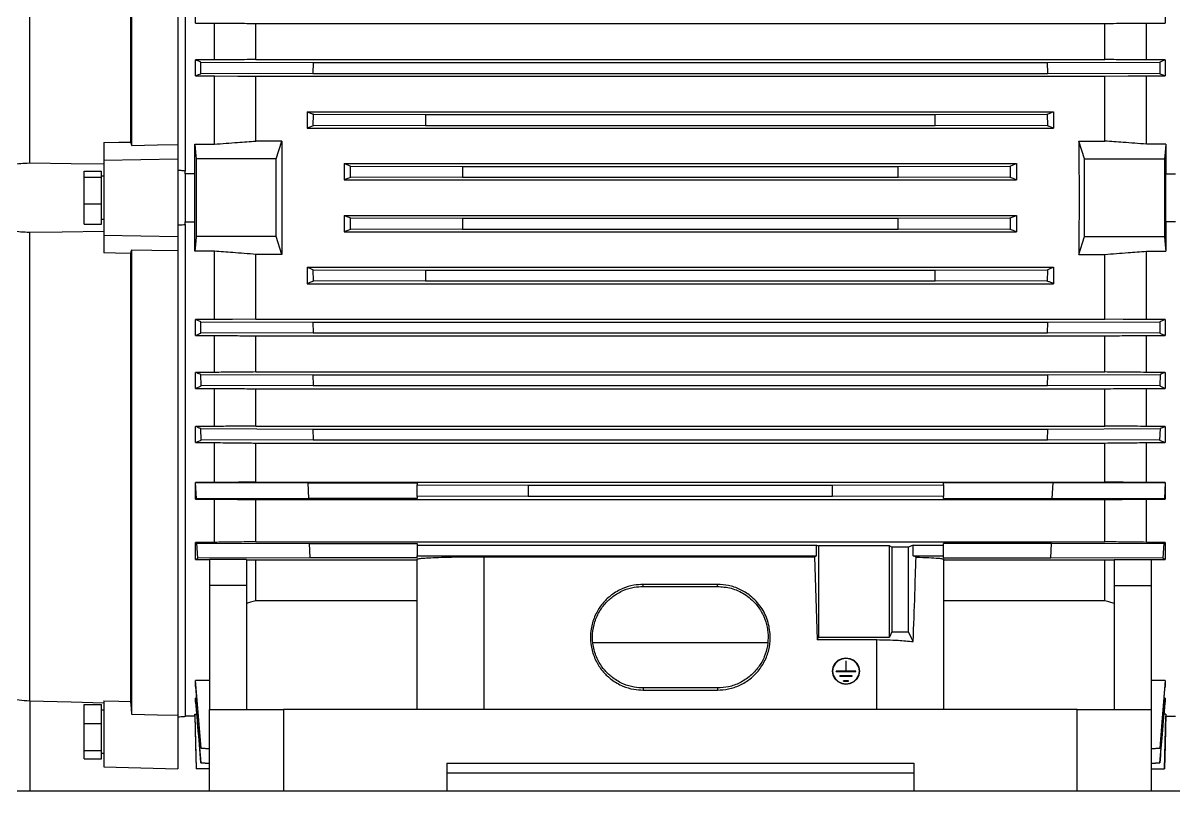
# Model space of a CAD drawing. Header units: millimetres. Extents: x 2 to 418, y 2 to 295.
# Drawn here: x 68.81 to 99.84, y 91.45 to 112.16 of the extents above; entities that cross this region are included whole.
import ezdxf

# ---------------------------------------------------------------- set-up
doc = ezdxf.new("R2010")
doc.units = ezdxf.units.MM

msp = doc.modelspace()

# ---------------------------------------------------------------- linework, layer by layer
at = {"color": 7, "linetype": 'Continuous', "lineweight": 25}
for p, q in [((71.733, 121.372), (71.733, 108.856)), ((68.98, 121.012), (68.98, 108.381)), ((71.705, 121.033), (71.705, 108.946)), ((72.983, 118.145), (72.983, 108.882)), ((73.183, 117.952), (73.183, 108.164)), ((73.459, 112.156), (73.459, 112.586)), ((99.607, 112.586), (99.607, 112.156)), ((73.459, 112.156), (73.968, 112.156)), ((73.968, 111.159), (73.968, 112.156)), ((75.087, 112.145), (97.979, 112.145)), ((75.087, 111.17), (75.087, 112.145)), ((97.979, 111.17), (97.979, 112.145)), ((99.099, 112.156), (99.607, 112.156)), ((99.099, 111.159), (99.099, 112.156)), ((73.968, 111.159), (73.459, 111.159)), ((73.459, 110.733), (73.459, 111.159)), ((75.087, 111.17), (97.979, 111.17)), ((99.607, 111.159), (99.099, 111.159)), ((99.607, 111.159), (99.607, 110.733)), ((73.6, 110.79), (73.606, 111.098)), ((73.606, 111.098), (76.629, 111.089)), ((76.629, 111.089), (76.624, 110.799)), ((76.629, 111.089), (96.437, 111.089)), ((96.437, 111.089), (99.461, 111.098)), ((96.443, 110.799), (96.437, 111.089)), ((99.461, 111.098), (99.467, 110.79)), ((73.459, 110.733), (73.968, 110.733)), ((76.624, 110.799), (73.6, 110.79)), ((73.968, 108.89), (73.968, 110.733)), ((75.087, 110.722), (97.979, 110.722)), ((75.087, 108.973), (75.087, 110.722)), ((76.624, 110.799), (96.443, 110.799)), ((99.467, 110.79), (96.443, 110.799)), ((97.979, 108.973), (97.979, 110.722)), ((99.099, 110.733), (99.607, 110.733)), ((99.099, 108.89), (99.099, 110.733)), ((76.468, 109.764), (96.599, 109.764)), ((76.468, 109.764), (76.468, 109.319)), ((76.635, 109.386), (76.639, 109.695)), ((76.639, 109.695), (79.662, 109.685)), ((79.662, 109.685), (79.658, 109.396)), ((79.662, 109.685), (93.405, 109.685)), ((93.405, 109.685), (96.428, 109.695)), ((93.408, 109.396), (93.405, 109.685)), ((96.428, 109.695), (96.431, 109.386)), ((96.599, 109.764), (96.599, 109.319)), ((76.468, 109.319), (96.599, 109.319)), ((79.658, 109.396), (76.635, 109.386)), ((79.658, 109.396), (93.408, 109.396)), ((96.431, 109.386), (93.408, 109.396)), ((75.789, 108.973), (75.087, 108.973)), ((75.633, 108.495), (75.789, 108.973)), ((97.433, 108.495), (97.277, 108.973)), ((97.277, 108.973), (97.979, 108.973)), ((70.983, 108.931), (70.983, 108.455)), ((72.983, 108.882), (72.983, 108.495)), ((73.441, 108.89), (73.968, 108.89)), ((73.441, 108.092), (73.441, 108.89)), ((99.625, 108.89), (99.099, 108.89)), ((99.625, 108.89), (99.625, 108.092)), ((70.983, 108.455), (72.983, 108.495)), ((70.983, 108.455), (70.983, 106.435)), ((72.983, 108.495), (72.983, 106.395)), ((75.633, 108.495), (73.479, 108.495)), ((73.479, 108.495), (73.479, 106.395)), ((75.633, 106.395), (75.633, 108.495)), ((77.468, 108.368), (95.599, 108.368)), ((77.468, 108.368), (77.468, 107.924)), ((95.599, 108.368), (95.599, 107.924)), ((97.433, 106.395), (97.433, 108.495)), ((97.433, 108.495), (99.588, 108.495)), ((70.453, 108.162), (70.923, 108.162)), ((70.453, 107.996), (70.453, 108.162)), ((70.923, 107.996), (70.923, 108.162)), ((70.983, 108.025), (70.923, 108.025)), ((73.183, 108.125), (73.183, 108.164)), ((73.183, 108.092), (73.183, 108.125)), ((73.183, 108.092), (73.183, 106.798)), ((73.441, 108.092), (73.183, 108.092)), ((77.636, 107.991), (77.638, 108.299)), ((77.638, 108.299), (80.661, 108.29)), ((80.661, 108.29), (80.659, 108)), ((80.661, 108.29), (92.406, 108.29)), ((92.406, 108.29), (95.429, 108.299)), ((92.407, 108), (92.406, 108.29)), ((95.429, 108.299), (95.43, 107.991)), ((99.625, 108.092), (99.883, 108.092)), ((70.453, 107.996), (70.923, 107.996)), ((70.453, 107.279), (70.453, 107.996)), ((70.923, 107.279), (70.923, 107.996)), ((77.468, 107.924), (95.599, 107.924)), ((80.659, 108), (77.636, 107.991)), ((80.659, 108), (92.407, 108)), ((95.43, 107.991), (92.407, 108)), ((70.453, 107.279), (70.923, 107.279)), ((70.453, 106.728), (70.453, 107.279)), ((70.923, 106.728), (70.923, 107.279)), ((70.923, 106.865), (70.983, 106.865)), ((73.183, 106.798), (73.441, 106.798)), ((73.183, 106.765), (73.183, 106.798)), ((73.441, 106), (73.441, 106.798)), ((77.468, 106.966), (95.599, 106.966)), ((77.468, 106.966), (77.468, 106.523)), ((77.636, 106.899), (80.659, 106.89)), ((77.638, 106.591), (77.636, 106.899)), ((80.659, 106.89), (80.66, 106.6)), ((80.659, 106.89), (92.407, 106.89)), ((92.406, 106.6), (92.407, 106.89)), ((92.407, 106.89), (95.43, 106.899)), ((95.43, 106.899), (95.429, 106.591)), ((95.599, 106.966), (95.599, 106.523)), ((99.625, 106.798), (99.625, 106)), ((99.883, 106.798), (99.625, 106.798)), ((68.98, 106.509), (68.98, 93.878)), ((70.453, 106.728), (70.923, 106.728)), ((73.183, 106.726), (73.183, 106.765)), ((73.183, 106.726), (73.183, 93.45)), ((77.468, 106.523), (95.599, 106.523)), ((80.66, 106.6), (77.638, 106.591)), ((80.66, 106.6), (92.406, 106.6)), ((95.429, 106.591), (92.406, 106.6)), ((70.983, 106.435), (70.983, 105.959)), ((70.983, 106.435), (72.983, 106.395)), ((72.983, 106.395), (72.983, 106.008)), ((75.633, 106.395), (73.479, 106.395)), ((75.789, 105.917), (75.633, 106.395)), ((97.277, 105.917), (97.433, 106.395)), ((97.433, 106.395), (99.588, 106.395)), ((71.705, 105.944), (71.705, 93.857)), ((71.733, 106.034), (71.733, 93.518)), ((72.983, 106.008), (72.983, 93.488)), ((73.968, 106), (73.441, 106)), ((73.968, 104.157), (73.968, 106)), ((75.789, 105.917), (75.087, 105.917)), ((75.087, 104.168), (75.087, 105.917)), ((97.277, 105.917), (97.979, 105.917)), ((97.979, 104.168), (97.979, 105.917)), ((99.099, 106), (99.625, 106)), ((99.099, 104.157), (99.099, 106)), ((76.468, 105.571), (96.599, 105.571)), ((76.468, 105.571), (76.468, 105.126)), ((96.599, 105.571), (96.599, 105.126)), ((76.635, 105.504), (79.658, 105.495)), ((76.639, 105.196), (76.635, 105.504)), ((79.658, 105.495), (93.408, 105.495)), ((79.658, 105.495), (79.662, 105.205)), ((93.405, 105.205), (93.408, 105.495)), ((93.408, 105.495), (96.431, 105.504)), ((96.431, 105.504), (96.428, 105.196)), ((76.468, 105.126), (96.599, 105.126)), ((79.662, 105.205), (76.639, 105.196)), ((79.662, 105.205), (93.405, 105.205)), ((96.428, 105.196), (93.405, 105.205)), ((73.968, 104.157), (73.459, 104.157)), ((73.459, 103.731), (73.459, 104.157)), ((73.6, 104.1), (76.623, 104.091)), ((73.606, 103.792), (73.6, 104.1)), ((75.087, 104.168), (97.979, 104.168)), ((76.623, 104.091), (96.443, 104.091)), ((76.623, 104.091), (76.629, 103.801)), ((96.438, 103.801), (96.443, 104.091)), ((96.443, 104.091), (99.467, 104.1)), ((99.607, 104.157), (99.099, 104.157)), ((99.467, 104.1), (99.461, 103.792)), ((99.607, 104.157), (99.607, 103.731)), ((73.459, 103.731), (73.968, 103.731)), ((76.629, 103.801), (73.606, 103.792)), ((73.968, 102.734), (73.968, 103.731)), ((75.087, 103.72), (97.979, 103.72)), ((75.087, 102.745), (75.087, 103.72)), ((76.629, 103.801), (96.438, 103.801)), ((99.461, 103.792), (96.438, 103.801)), ((97.979, 102.745), (97.979, 103.72)), ((99.099, 103.731), (99.607, 103.731)), ((99.099, 102.734), (99.099, 103.731)), ((75.087, 102.745), (97.979, 102.745)), ((73.968, 102.734), (73.459, 102.734)), ((73.459, 102.304), (73.459, 102.734)), ((73.599, 102.676), (76.622, 102.667)), ((73.607, 102.368), (73.599, 102.676)), ((76.622, 102.667), (96.444, 102.667)), ((76.622, 102.667), (76.631, 102.377)), ((96.436, 102.377), (96.444, 102.667)), ((96.444, 102.667), (99.468, 102.676)), ((99.607, 102.734), (99.099, 102.734)), ((99.468, 102.676), (99.459, 102.368)), ((99.607, 102.734), (99.607, 102.304)), ((73.459, 102.304), (73.607, 102.368)), ((73.459, 102.304), (73.968, 102.304)), ((76.631, 102.377), (73.607, 102.368)), ((73.968, 101.277), (73.968, 102.304)), ((75.087, 102.293), (97.979, 102.293)), ((75.087, 101.288), (75.087, 102.293)), ((76.631, 102.377), (96.436, 102.377)), ((99.459, 102.368), (96.436, 102.377)), ((97.979, 101.288), (97.979, 102.293)), ((99.099, 102.304), (99.607, 102.304)), ((99.099, 101.277), (99.099, 102.304)), ((99.459, 102.368), (99.607, 102.304)), ((73.968, 101.277), (73.459, 101.277)), ((73.459, 100.841), (73.459, 101.277)), ((73.598, 101.217), (76.621, 101.207)), ((73.609, 100.908), (73.598, 101.217)), ((75.087, 101.288), (97.979, 101.288)), ((76.621, 101.207), (96.445, 101.207)), ((76.621, 101.207), (76.632, 100.918)), ((96.435, 100.918), (96.445, 101.207)), ((96.445, 101.207), (99.468, 101.217)), ((99.607, 101.277), (99.099, 101.277)), ((99.468, 101.217), (99.458, 100.908)), ((99.607, 101.277), (99.607, 100.841)), ((73.459, 100.841), (73.609, 100.908)), ((76.632, 100.918), (73.609, 100.908)), ((76.632, 100.918), (96.435, 100.918)), ((99.458, 100.908), (96.435, 100.918)), ((99.458, 100.908), (99.607, 100.841)), ((73.459, 100.841), (73.968, 100.841)), ((73.968, 99.762), (73.968, 100.841)), ((75.087, 100.829), (97.979, 100.829)), ((75.087, 99.775), (75.087, 100.829)), ((97.979, 99.775), (97.979, 100.829)), ((99.099, 100.841), (99.607, 100.841)), ((99.099, 99.762), (99.099, 100.841)), ((73.968, 99.762), (73.459, 99.762)), ((73.459, 99.317), (73.459, 99.762)), ((73.46, 99.762), (76.483, 99.753)), ((73.481, 99.328), (73.46, 99.762)), ((75.087, 99.775), (97.979, 99.775)), ((76.483, 99.753), (79.433, 99.753)), ((76.483, 99.753), (76.504, 99.337)), ((79.433, 99.753), (79.433, 99.699)), ((79.433, 99.699), (82.433, 99.69)), ((79.433, 99.391), (79.433, 99.699)), ((82.433, 99.69), (90.633, 99.69)), ((82.433, 99.69), (82.433, 99.4)), ((90.633, 99.69), (93.633, 99.699)), ((90.633, 99.4), (90.633, 99.69)), ((96.584, 99.753), (93.633, 99.753)), ((93.633, 99.699), (93.633, 99.753)), ((93.633, 99.699), (93.633, 99.391)), ((96.563, 99.337), (96.584, 99.753)), ((96.584, 99.753), (99.606, 99.762)), ((99.607, 99.762), (99.099, 99.762)), ((99.606, 99.762), (99.585, 99.328)), ((99.607, 99.762), (99.607, 99.317)), ((76.504, 99.337), (73.481, 99.328)), ((79.433, 99.337), (76.504, 99.337)), ((82.433, 99.4), (79.433, 99.391)), ((79.433, 99.391), (79.433, 99.337)), ((82.433, 99.4), (90.633, 99.4)), ((93.633, 99.391), (90.633, 99.4)), ((93.633, 99.337), (93.633, 99.391)), ((93.633, 99.337), (96.563, 99.337)), ((99.585, 99.328), (96.563, 99.337)), ((73.459, 99.317), (73.968, 99.317)), ((73.968, 98.15), (73.968, 99.317)), ((75.087, 99.304), (97.979, 99.304)), ((75.087, 98.164), (75.087, 99.304)), ((97.979, 98.164), (97.979, 99.304)), ((99.099, 98.15), (99.099, 99.317)), ((99.099, 99.317), (99.607, 99.317)), ((73.968, 98.15), (73.459, 98.15)), ((73.459, 97.69), (73.459, 98.15)), ((73.498, 98.131), (76.521, 98.121)), ((73.521, 97.725), (73.498, 98.131)), ((75.087, 98.164), (97.979, 98.164)), ((76.521, 98.121), (79.433, 98.121)), ((76.521, 98.121), (76.544, 97.734)), ((79.433, 98.121), (79.433, 98.073)), ((96.546, 98.121), (93.633, 98.121)), ((93.633, 98.073), (93.633, 98.121)), ((96.523, 97.734), (96.546, 98.121)), ((96.546, 98.121), (99.568, 98.131)), ((99.607, 98.15), (99.099, 98.15)), ((99.568, 98.131), (99.545, 97.725)), ((99.607, 98.15), (99.607, 97.69)), ((79.433, 98.073), (90.202, 98.073)), ((79.433, 98.073), (79.433, 97.783)), ((79.433, 97.783), (90.202, 97.783)), ((79.433, 97.734), (79.433, 97.783)), ((90.149, 97.762), (90.202, 97.783)), ((90.202, 98.073), (90.254, 98.052)), ((90.202, 97.783), (90.202, 98.073)), ((92.17, 98.052), (90.254, 98.052)), ((90.254, 98.052), (90.254, 95.594)), ((92.24, 98.024), (92.17, 98.052)), ((92.17, 95.594), (92.17, 98.052)), ((92.684, 98.024), (92.24, 98.024)), ((92.24, 98.024), (92.24, 95.735)), ((92.807, 98.073), (92.684, 98.024)), ((92.684, 95.735), (92.684, 98.024)), ((92.807, 98.073), (93.633, 98.073)), ((92.807, 97.783), (92.807, 98.073)), ((92.891, 97.749), (92.807, 97.783)), ((92.807, 97.783), (93.633, 97.783)), ((93.633, 97.783), (93.633, 98.073)), ((93.633, 97.734), (93.633, 97.783)), ((73.459, 97.69), (73.833, 97.69)), ((76.544, 97.734), (73.521, 97.725)), ((74.833, 97.692), (73.833, 97.692)), ((73.833, 97.692), (73.833, 96.985)), ((74.833, 97.692), (74.833, 96.985)), ((75.087, 97.675), (79.433, 97.675)), ((75.087, 96.572), (75.087, 97.675)), ((79.433, 97.734), (76.544, 97.734)), ((79.433, 93.645), (79.433, 97.696)), ((81.233, 97.762), (81.233, 93.645)), ((81.233, 97.762), (90.149, 97.762)), ((90.149, 97.762), (90.221, 95.526)), ((93.633, 97.734), (96.523, 97.734)), ((93.633, 97.696), (93.633, 93.645)), ((93.633, 97.675), (97.979, 97.675)), ((99.545, 97.725), (96.523, 97.734)), ((97.979, 96.572), (97.979, 97.675)), ((98.233, 97.692), (99.233, 97.692)), ((98.233, 97.692), (98.233, 96.985)), ((99.233, 97.692), (99.233, 96.985)), ((99.233, 97.69), (99.607, 97.69)), ((74.833, 96.985), (73.833, 96.985)), ((73.833, 96.985), (73.833, 93.645)), ((74.833, 96.985), (74.833, 93.645)), ((87.533, 97.016), (85.533, 97.016)), ((85.533, 96.962), (85.533, 97.016)), ((85.533, 96.962), (87.533, 96.962)), ((87.533, 96.962), (87.533, 97.016)), ((98.233, 96.985), (98.233, 93.645)), ((98.233, 96.985), (99.233, 96.985)), ((99.233, 96.985), (99.233, 93.645)), ((79.433, 96.572), (75.087, 96.572)), ((97.979, 96.572), (93.633, 96.572)), ((92.24, 95.735), (92.17, 95.594)), ((92.24, 95.735), (92.684, 95.735)), ((92.813, 95.475), (92.684, 95.735)), ((84.183, 95.449), (88.888, 95.449)), ((90.221, 95.526), (90.254, 95.594)), ((90.221, 95.526), (91.833, 95.526)), ((90.254, 95.594), (92.17, 95.594)), ((91.833, 93.645), (91.833, 95.526)), ((90.636, 94.677), (90.636, 94.643)), ((90.993, 94.674), (90.738, 94.674)), ((90.993, 94.939), (90.993, 94.674)), ((90.993, 94.664), (90.993, 94.674)), ((91.003, 94.674), (91.003, 94.939)), ((91.258, 94.674), (91.003, 94.674)), ((91.003, 94.664), (91.003, 94.674)), ((91.361, 94.643), (91.361, 94.677)), ((73.833, 94.423), (73.459, 94.423)), ((73.459, 94.262), (73.459, 94.423)), ((73.607, 92.6), (73.459, 94.423)), ((90.636, 94.643), (90.646, 94.565)), ((90.738, 94.664), (91.258, 94.664)), ((91.161, 94.547), (90.836, 94.547)), ((90.836, 94.538), (91.161, 94.538)), ((91.063, 94.42), (90.933, 94.42)), ((90.933, 94.411), (91.063, 94.411)), ((91.351, 94.565), (91.361, 94.643)), ((99.607, 94.423), (99.233, 94.423)), ((99.607, 94.423), (99.459, 92.6)), ((99.607, 94.423), (99.607, 94.262)), ((85.533, 94.223), (85.533, 94.165)), ((87.533, 94.223), (85.533, 94.223)), ((85.533, 94.165), (87.533, 94.165)), ((87.533, 94.223), (87.533, 94.165)), ((68.998, 91.445), (68.998, 93.877)), ((70.453, 93.777), (70.923, 93.777)), ((70.453, 93.268), (70.453, 93.777)), ((70.923, 93.268), (70.923, 93.777)), ((70.983, 93.874), (70.983, 92.097)), ((73.486, 93.947), (73.459, 93.947)), ((73.459, 93.837), (73.459, 93.947)), ((99.607, 93.947), (99.581, 93.947)), ((99.607, 93.947), (99.607, 93.837)), ((70.983, 93.625), (70.923, 93.625)), ((72.983, 93.488), (72.983, 92.045)), ((73.441, 93.46), (73.183, 93.46)), ((73.441, 93.52), (73.487, 93.52)), ((73.441, 93.46), (73.441, 93.52)), ((73.441, 93.46), (73.478, 92.045)), ((73.833, 91.445), (73.833, 93.645)), ((73.833, 93.645), (75.833, 93.645)), ((75.833, 93.645), (75.833, 91.445)), ((97.233, 93.645), (75.833, 93.645)), ((97.233, 91.445), (97.233, 93.645)), ((97.233, 93.645), (99.233, 93.645)), ((99.233, 93.645), (99.233, 91.445)), ((99.625, 93.52), (99.58, 93.52)), ((99.589, 92.045), (99.626, 93.46)), ((99.625, 93.52), (99.625, 93.46)), ((99.625, 93.46), (99.883, 93.46)), ((70.453, 93.268), (70.923, 93.268)), ((70.453, 92.536), (70.453, 93.268)), ((70.923, 92.536), (70.923, 93.268)), ((70.453, 92.536), (70.923, 92.536)), ((70.453, 92.313), (70.453, 92.536)), ((70.923, 92.313), (70.923, 92.536)), ((73.599, 92.598), (73.607, 92.6)), ((73.833, 92.578), (73.599, 92.598)), ((73.607, 92.6), (73.833, 92.58)), ((99.233, 92.58), (99.459, 92.6)), ((99.468, 92.598), (99.233, 92.578)), ((99.459, 92.6), (99.468, 92.598)), ((70.453, 92.313), (70.923, 92.313)), ((70.923, 92.465), (70.983, 92.465)), ((73.6, 92.203), (73.606, 92.204)), ((73.833, 92.182), (73.6, 92.203)), ((73.606, 92.204), (73.833, 92.184)), ((80.233, 92.195), (92.833, 92.195)), ((80.233, 92.195), (80.233, 91.445)), ((92.833, 92.195), (92.833, 91.445)), ((99.233, 92.184), (99.461, 92.204)), ((99.467, 92.203), (99.233, 92.182)), ((99.461, 92.204), (99.467, 92.203)), ((70.983, 92.097), (72.983, 92.045)), ((73.833, 92.045), (73.479, 92.045)), ((80.233, 91.939), (92.833, 91.939)), ((99.233, 92.045), (99.588, 92.045)), ((66.198, 91.445), (110.998, 91.445))]:
    msp.add_line(p, q, dxfattribs=at)
at = {"color": 8, "linetype": 'Continuous', "lineweight": 25}
for p, q in [((90.738, 94.664), (90.738, 94.674)), ((91.258, 94.664), (91.258, 94.674)), ((90.836, 94.538), (90.836, 94.547)), ((90.933, 94.411), (90.933, 94.42)), ((91.063, 94.411), (91.063, 94.42)), ((91.161, 94.538), (91.161, 94.547))]:
    msp.add_line(p, q, dxfattribs=at)
at = {"color": 7, "linetype": 'Continuous', "lineweight": 25, "flags": 128}
for points in [[(73.459, 110.733), (73.538, 110.765), (73.6, 110.79)], [(73.968, 110.733), (74.595, 110.727), (75.087, 110.722)], [(97.979, 110.722), (98.606, 110.728), (99.099, 110.733)], [(99.467, 110.79), (99.545, 110.758), (99.607, 110.733)], [(76.635, 109.386), (76.541, 109.349), (76.468, 109.319)], [(96.599, 109.319), (96.505, 109.357), (96.431, 109.386)], [(70.983, 108.931), (71.387, 108.939), (71.705, 108.946)], [(71.705, 108.946), (71.721, 108.895), (71.733, 108.856)], [(71.733, 108.856), (72.433, 108.87), (72.983, 108.882)], [(73.441, 108.89), (73.462, 108.669), (73.479, 108.495)], [(99.625, 108.89), (99.604, 108.669), (99.588, 108.495)], [(68.98, 108.381), (70.102, 108.368), (70.983, 108.358)], [(77.468, 108.368), (77.563, 108.329), (77.638, 108.299)], [(95.429, 108.299), (95.524, 108.338), (95.599, 108.368)], [(77.636, 107.991), (77.542, 107.953), (77.468, 107.924)], [(95.599, 107.924), (95.504, 107.962), (95.43, 107.991)], [(77.468, 106.966), (77.562, 106.929), (77.636, 106.899)], [(95.43, 106.899), (95.525, 106.937), (95.599, 106.966)], [(70.983, 106.532), (69.861, 106.519), (68.98, 106.509)], [(77.638, 106.591), (77.542, 106.553), (77.468, 106.523)], [(95.599, 106.523), (95.504, 106.561), (95.429, 106.591)], [(73.479, 106.395), (73.458, 106.174), (73.441, 106)], [(99.588, 106.395), (99.609, 106.174), (99.625, 106)], [(71.705, 105.944), (71.301, 105.953), (70.983, 105.959)], [(71.733, 106.034), (71.717, 105.984), (71.705, 105.944)], [(72.983, 106.008), (72.283, 106.023), (71.733, 106.034)], [(76.468, 105.571), (76.561, 105.533), (76.635, 105.504)], [(96.431, 105.504), (96.525, 105.541), (96.599, 105.571)], [(73.6, 104.1), (73.521, 104.132), (73.459, 104.157)], [(75.087, 104.168), (74.46, 104.162), (73.968, 104.157)], [(99.099, 104.157), (98.472, 104.163), (97.979, 104.168)], [(99.607, 104.157), (99.528, 104.125), (99.467, 104.1)], [(75.087, 96.572), (74.945, 96.534), (74.833, 96.505)], [(98.233, 96.505), (98.091, 96.543), (97.979, 96.572)], [(90.998, 95.027), (90.883, 95.01), (90.779, 94.961), (90.697, 94.883), (90.644, 94.786), (90.626, 94.677), (90.644, 94.569), (90.697, 94.472), (90.779, 94.394), (90.883, 94.344), (90.998, 94.327), (91.114, 94.344), (91.217, 94.394), (91.3, 94.472), (91.353, 94.569), (91.371, 94.677), (91.353, 94.786), (91.3, 94.883), (91.217, 94.961), (91.114, 95.01), (90.998, 95.027)], [(90.998, 95.018), (90.886, 95.001), (90.785, 94.953), (90.705, 94.878), (90.654, 94.783), (90.636, 94.677), (90.654, 94.572), (90.705, 94.477), (90.785, 94.402), (90.886, 94.353), (90.998, 94.337), (91.11, 94.353), (91.212, 94.402), (91.292, 94.477), (91.343, 94.572), (91.361, 94.677), (91.343, 94.783), (91.292, 94.878), (91.212, 94.953), (91.11, 95.001), (90.998, 95.018)], [(90.646, 94.755), (90.644, 94.751), (90.626, 94.66)], [(91.37, 94.66), (91.353, 94.751), (91.351, 94.755)], [(68.98, 93.878), (70.102, 93.847), (70.983, 93.824)], [(70.983, 93.874), (71.387, 93.864), (71.705, 93.857)], [(71.705, 93.857), (71.721, 93.667), (71.733, 93.518)], [(73.459, 93.837), (73.538, 92.922), (73.6, 92.203)], [(99.467, 92.203), (99.545, 93.118), (99.607, 93.837)], [(71.733, 93.518), (72.433, 93.501), (72.983, 93.488)], [(73.441, 93.52), (73.462, 92.694), (73.479, 92.045)], [(99.625, 93.52), (99.604, 92.694), (99.588, 92.045)]]:
    msp.add_lwpolyline(points, dxfattribs=at)
at = {"color": 7, "linetype": 'Continuous', "lineweight": 25}
for centre, radius, start, end in [((90.738, 94.669), 0.00471, 87.164, 272.836), ((90.998, 94.939), 0.00501, 2.8407, 177.1593), ((90.998, 94.905), 0.00501, 2.865, 177.135), ((91.259, 94.669), 0.00471, 267.1299, 92.8701), ((90.836, 94.542), 0.00471, 87.1526, 272.8474), ((90.933, 94.415), 0.0047, 87.1414, 272.8586), ((91.064, 94.415), 0.0047, 267.1073, 92.8927), ((91.161, 94.542), 0.00471, 267.1526, 92.8474)]:
    msp.add_arc(centre, radius, start, end, dxfattribs=at)
for points, knots in [([(73.968, 112.156), (74.177, 112.154), (74.55, 112.15), (74.923, 112.147), (75.087, 112.145)], [0, 0, 0, 0, 0.560002, 1, 1, 1, 1]), ([(97.979, 112.145), (98.188, 112.147), (98.562, 112.151), (98.935, 112.155), (99.099, 112.156)], [0, 0, 0, 0, 0.560002, 1, 1, 1, 1]), ([(73.606, 111.098), (73.578, 111.11), (73.529, 111.13), (73.481, 111.15), (73.459, 111.159)], [0, 0, 0, 0, 0.559999, 1, 1, 1, 1]), ([(75.087, 111.17), (74.878, 111.168), (74.505, 111.165), (74.132, 111.161), (73.968, 111.159)], [0, 0, 0, 0, 0.559998, 1, 1, 1, 1]), ([(99.099, 111.159), (98.89, 111.161), (98.517, 111.165), (98.144, 111.169), (97.979, 111.17)], [0, 0, 0, 0, 0.559999, 1, 1, 1, 1]), ([(99.607, 111.159), (99.58, 111.148), (99.531, 111.128), (99.482, 111.107), (99.461, 111.098)], [0, 0, 0, 0, 0.56, 1, 1, 1, 1]), ([(76.468, 109.764), (76.499, 109.751), (76.556, 109.728), (76.614, 109.705), (76.639, 109.695)], [0, 0, 0, 0, 0.5599991, 1, 1, 1, 1]), ([(96.428, 109.695), (96.46, 109.708), (96.517, 109.731), (96.574, 109.754), (96.599, 109.764)], [0, 0, 0, 0, 0.56, 1, 1, 1, 1]), ([(73.968, 108.89), (74.177, 108.906), (74.55, 108.933), (74.923, 108.961), (75.087, 108.973)], [0, 0, 0, 0, 0.5600003, 1, 1, 1, 1]), ([(75.789, 108.973), (75.787, 108.689), (75.782, 108.12), (75.781, 107.097), (75.786, 106.364), (75.789, 105.917)], [0, 0, 0, 0, 0.279848, 0.560122, 1, 1, 1, 1]), ([(97.277, 108.973), (97.279, 108.689), (97.284, 108.12), (97.286, 107.097), (97.28, 106.364), (97.277, 105.917)], [0, 0, 0, 0, 0.2798478, 0.5601216, 1, 1, 1, 1]), ([(99.099, 108.89), (98.89, 108.906), (98.517, 108.933), (98.144, 108.961), (97.979, 108.973)], [0, 0, 0, 0, 0.5600003, 1, 1, 1, 1]), ([(68.98, 106.509), (68.903, 106.511), (68.749, 106.513), (68.521, 106.546), (68.306, 106.605), (68.141, 106.683), (68.026, 106.762), (67.92, 106.857), (67.81, 107.001), (67.727, 107.211), (67.698, 107.443), (67.726, 107.675), (67.808, 107.886), (67.918, 108.031), (68.024, 108.127), (68.14, 108.206), (68.304, 108.284), (68.519, 108.343), (68.748, 108.377), (68.902, 108.379), (68.98, 108.381)], [0, 0, 0, 0, 0.06237, 0.124585, 0.189859, 0.24953, 0.28142, 0.312079, 0.374583, 0.436946, 0.499308, 0.561829, 0.624439, 0.687125, 0.717898, 0.749911, 0.809563, 0.874821, 0.937135, 1, 1, 1, 1]), ([(99.588, 108.495), (99.588, 108.299), (99.589, 107.949), (99.589, 107.599), (99.589, 107.445)], [0, 0, 0, 0, 0.560002, 1, 1, 1, 1]), ([(73.183, 108.164), (73.146, 108.167), (73.079, 108.174), (73.013, 108.18), (72.983, 108.182)], [0, 0, 0, 0, 0.560005, 1, 1, 1, 1]), ([(73.441, 106.798), (73.44, 106.905), (73.439, 107.118), (73.438, 107.445), (73.439, 107.773), (73.44, 107.985), (73.441, 108.092)], [0, 0, 0, 0, 0.2500024, 0.5000023, 0.7499976, 1, 1, 1, 1]), ([(99.628, 107.445), (99.628, 107.554), (99.628, 107.773), (99.626, 107.985), (99.625, 108.092)], [0, 0, 0, 0, 0.500929, 1, 1, 1, 1]), ([(99.589, 107.445), (99.589, 107.249), (99.589, 106.899), (99.588, 106.549), (99.588, 106.395)], [0, 0, 0, 0, 0.559999, 1, 1, 1, 1]), ([(99.625, 106.798), (99.626, 106.905), (99.628, 107.118), (99.628, 107.336), (99.628, 107.445)], [0, 0, 0, 0, 0.500082, 1, 1, 1, 1]), ([(72.983, 106.708), (73.021, 106.711), (73.087, 106.717), (73.154, 106.723), (73.183, 106.726)], [0, 0, 0, 0, 0.559992, 1, 1, 1, 1]), ([(75.087, 105.917), (74.878, 105.932), (74.505, 105.96), (74.132, 105.988), (73.968, 106)], [0, 0, 0, 0, 0.559998, 1, 1, 1, 1]), ([(97.979, 105.917), (98.188, 105.932), (98.561, 105.96), (98.935, 105.988), (99.099, 106)], [0, 0, 0, 0, 0.56, 1, 1, 1, 1]), ([(76.639, 105.196), (76.607, 105.183), (76.55, 105.159), (76.493, 105.136), (76.468, 105.126)], [0, 0, 0, 0, 0.56, 1, 1, 1, 1]), ([(96.599, 105.126), (96.567, 105.139), (96.51, 105.162), (96.453, 105.185), (96.428, 105.196)], [0, 0, 0, 0, 0.559999, 1, 1, 1, 1]), ([(73.459, 103.731), (73.487, 103.742), (73.535, 103.762), (73.584, 103.783), (73.606, 103.792)], [0, 0, 0, 0, 0.56, 1, 1, 1, 1]), ([(73.968, 103.731), (74.177, 103.729), (74.55, 103.725), (74.923, 103.721), (75.087, 103.72)], [0, 0, 0, 0, 0.559999, 1, 1, 1, 1]), ([(97.979, 103.72), (98.188, 103.722), (98.562, 103.726), (98.935, 103.729), (99.099, 103.731)], [0, 0, 0, 0, 0.560001, 1, 1, 1, 1]), ([(99.461, 103.792), (99.488, 103.78), (99.537, 103.76), (99.586, 103.74), (99.607, 103.731)], [0, 0, 0, 0, 0.559999, 1, 1, 1, 1]), ([(75.087, 102.745), (74.878, 102.743), (74.505, 102.739), (74.132, 102.736), (73.968, 102.734)], [0, 0, 0, 0, 0.56, 1, 1, 1, 1]), ([(99.099, 102.734), (98.89, 102.736), (98.517, 102.74), (98.144, 102.743), (97.979, 102.745)], [0, 0, 0, 0, 0.559999, 1, 1, 1, 1]), ([(73.599, 102.676), (73.573, 102.687), (73.526, 102.706), (73.48, 102.725), (73.459, 102.734)], [0, 0, 0, 0, 0.559999, 1, 1, 1, 1]), ([(99.607, 102.734), (99.581, 102.723), (99.535, 102.704), (99.488, 102.684), (99.468, 102.676)], [0, 0, 0, 0, 0.560001, 1, 1, 1, 1]), ([(73.968, 102.304), (74.177, 102.302), (74.55, 102.298), (74.923, 102.294), (75.087, 102.293)], [0, 0, 0, 0, 0.559999, 1, 1, 1, 1]), ([(97.979, 102.293), (98.188, 102.295), (98.561, 102.299), (98.935, 102.302), (99.099, 102.304)], [0, 0, 0, 0, 0.5600018, 1, 1, 1, 1]), ([(73.598, 101.217), (73.572, 101.228), (73.525, 101.248), (73.48, 101.268), (73.459, 101.277)], [0, 0, 0, 0, 0.56, 1, 1, 1, 1]), ([(75.087, 101.288), (74.878, 101.286), (74.505, 101.282), (74.132, 101.278), (73.968, 101.277)], [0, 0, 0, 0, 0.559999, 1, 1, 1, 1]), ([(99.099, 101.277), (98.89, 101.279), (98.517, 101.283), (98.144, 101.286), (97.979, 101.288)], [0, 0, 0, 0, 0.560001, 1, 1, 1, 1]), ([(99.607, 101.277), (99.581, 101.265), (99.535, 101.245), (99.489, 101.225), (99.468, 101.217)], [0, 0, 0, 0, 0.560002, 1, 1, 1, 1]), ([(73.968, 100.841), (74.177, 100.838), (74.55, 100.834), (74.923, 100.83), (75.087, 100.829)], [0, 0, 0, 0, 0.560001, 1, 1, 1, 1]), ([(97.979, 100.829), (98.188, 100.831), (98.561, 100.835), (98.935, 100.839), (99.099, 100.841)], [0, 0, 0, 0, 0.559999, 1, 1, 1, 1]), ([(73.46, 99.762), (73.46, 99.762), (73.46, 99.762), (73.46, 99.762), (73.459, 99.762)], [0, 0, 0, 0, 0.5596952, 1, 1, 1, 1]), ([(75.087, 99.775), (74.878, 99.772), (74.505, 99.768), (74.132, 99.764), (73.968, 99.762)], [0, 0, 0, 0, 0.5599998, 1, 1, 1, 1]), ([(99.099, 99.762), (98.89, 99.765), (98.517, 99.769), (98.143, 99.773), (97.979, 99.775)], [0, 0, 0, 0, 0.560001, 1, 1, 1, 1]), ([(99.607, 99.762), (99.607, 99.762), (99.607, 99.762), (99.606, 99.762), (99.606, 99.762)], [0, 0, 0, 0, 0.56013, 1, 1, 1, 1]), ([(73.459, 99.317), (73.463, 99.319), (73.471, 99.323), (73.478, 99.327), (73.481, 99.328)], [0, 0, 0, 0, 0.560002, 1, 1, 1, 1]), ([(99.585, 99.328), (99.589, 99.326), (99.597, 99.322), (99.604, 99.319), (99.607, 99.317)], [0, 0, 0, 0, 0.560004, 1, 1, 1, 1]), ([(73.968, 99.317), (74.177, 99.315), (74.55, 99.31), (74.923, 99.306), (75.087, 99.304)], [0, 0, 0, 0, 0.5600006, 1, 1, 1, 1]), ([(97.979, 99.304), (98.188, 99.307), (98.561, 99.311), (98.935, 99.315), (99.099, 99.317)], [0, 0, 0, 0, 0.56, 1, 1, 1, 1]), ([(73.498, 98.131), (73.491, 98.134), (73.478, 98.141), (73.465, 98.148), (73.459, 98.15)], [0, 0, 0, 0, 0.560005, 1, 1, 1, 1]), ([(75.087, 98.164), (74.878, 98.162), (74.505, 98.157), (74.132, 98.152), (73.968, 98.15)], [0, 0, 0, 0, 0.56, 1, 1, 1, 1]), ([(99.099, 98.15), (98.89, 98.153), (98.516, 98.158), (98.143, 98.162), (97.979, 98.164)], [0, 0, 0, 0, 0.559998, 1, 1, 1, 1]), ([(99.607, 98.15), (99.6, 98.147), (99.587, 98.14), (99.574, 98.134), (99.568, 98.131)], [0, 0, 0, 0, 0.56, 1, 1, 1, 1]), ([(73.459, 97.69), (73.471, 97.697), (73.491, 97.708), (73.512, 97.72), (73.521, 97.725)], [0, 0, 0, 0, 0.560001, 1, 1, 1, 1]), ([(74.833, 97.678), (74.881, 97.678), (74.965, 97.676), (75.05, 97.675), (75.087, 97.675)], [0, 0, 0, 0, 0.560002, 1, 1, 1, 1]), ([(79.433, 97.696), (79.441, 97.7), (79.456, 97.71), (79.582, 97.724), (79.791, 97.736), (80.084, 97.748), (80.442, 97.756), (80.835, 97.761), (81.104, 97.762), (81.233, 97.762)], [0, 0, 0, 0, 0.134215, 0.276546, 0.423549, 0.571171, 0.722179, 0.865927, 1, 1, 1, 1]), ([(92.813, 95.475), (92.828, 95.903), (92.854, 96.662), (92.879, 97.42), (92.891, 97.749)], [0, 0, 0, 0, 0.565241, 1, 1, 1, 1]), ([(92.891, 97.749), (93.011, 97.746), (93.256, 97.738), (93.482, 97.724), (93.611, 97.71), (93.626, 97.7), (93.633, 97.696)], [0, 0, 0, 0, 0.272728, 0.556677, 0.780964, 1, 1, 1, 1]), ([(97.979, 97.675), (98.027, 97.675), (98.111, 97.677), (98.196, 97.678), (98.233, 97.678)], [0, 0, 0, 0, 0.560008, 1, 1, 1, 1]), ([(99.545, 97.725), (99.557, 97.718), (99.578, 97.707), (99.598, 97.695), (99.607, 97.69)], [0, 0, 0, 0, 0.56, 1, 1, 1, 1]), ([(85.533, 97.016), (85.447, 97.012), (85.259, 97.001), (84.963, 96.91), (84.684, 96.751), (84.444, 96.527), (84.261, 96.26), (84.138, 95.94), (84.094, 95.591), (84.138, 95.241), (84.261, 94.921), (84.444, 94.654), (84.684, 94.43), (84.963, 94.271), (85.259, 94.18), (85.447, 94.17), (85.533, 94.165)], [0, 0, 0, 0, 0.05596, 0.122128, 0.200007, 0.266656, 0.33992, 0.418472, 0.499999, 0.581527, 0.66008, 0.733344, 0.799993, 0.877872, 0.94404, 1, 1, 1, 1]), ([(85.533, 94.223), (85.45, 94.228), (85.27, 94.237), (84.986, 94.325), (84.717, 94.478), (84.487, 94.693), (84.311, 94.949), (84.192, 95.257), (84.151, 95.593), (84.192, 95.929), (84.311, 96.236), (84.487, 96.493), (84.717, 96.707), (84.986, 96.861), (85.27, 96.948), (85.45, 96.958), (85.533, 96.962)], [0, 0, 0, 0, 0.05596, 0.122128, 0.200008, 0.266656, 0.339919, 0.418473, 0.5, 0.581527, 0.66008, 0.733343, 0.799993, 0.877872, 0.94404, 1, 1, 1, 1]), ([(88.957, 95.645), (88.942, 95.773), (88.911, 96.038), (88.724, 96.409), (88.455, 96.7), (88.146, 96.891), (87.842, 96.997), (87.634, 97.01), (87.533, 97.016)], [0, 0, 0, 0, 0.182433, 0.3762, 0.572504, 0.722941, 0.866149, 1, 1, 1, 1]), ([(87.533, 96.962), (87.657, 96.952), (87.916, 96.932), (88.28, 96.763), (88.568, 96.514), (88.76, 96.226), (88.872, 95.939), (88.891, 95.741), (88.901, 95.645)], [0, 0, 0, 0, 0.1718333, 0.3579287, 0.5529325, 0.7073551, 0.8577245, 1, 1, 1, 1]), ([(87.533, 94.165), (87.633, 94.171), (87.84, 94.184), (88.144, 94.29), (88.428, 94.464), (88.67, 94.708), (88.846, 95.003), (88.948, 95.324), (88.954, 95.54), (88.957, 95.645)], [0, 0, 0, 0, 0.126427, 0.262281, 0.405663, 0.553478, 0.708558, 0.858873, 1, 1, 1, 1]), ([(88.901, 95.645), (88.899, 95.549), (88.894, 95.351), (88.805, 95.057), (88.65, 94.778), (88.425, 94.536), (88.148, 94.355), (87.843, 94.243), (87.634, 94.23), (87.533, 94.223)], [0, 0, 0, 0, 0.134508, 0.277555, 0.425365, 0.573493, 0.724405, 0.867332, 1, 1, 1, 1]), ([(91.833, 95.526), (91.929, 95.525), (92.123, 95.523), (92.461, 95.509), (92.68, 95.488), (92.813, 95.475)], [0, 0, 0, 0, 0.278561, 0.560207, 1, 1, 1, 1]), ([(67.983, 94.15), (68.015, 94.132), (68.081, 94.097), (68.192, 94.047), (68.313, 94), (68.481, 93.946), (68.704, 93.895), (68.887, 93.884), (68.98, 93.878)], [0, 0, 0, 0, 0.121962, 0.25019, 0.37199, 0.500542, 0.749086, 1, 1, 1, 1]), ([(73.459, 94.262), (73.485, 93.951), (73.532, 93.397), (73.578, 92.842), (73.599, 92.598)], [0, 0, 0, 0, 0.559997, 1, 1, 1, 1]), ([(99.468, 92.598), (99.494, 92.909), (99.54, 93.463), (99.587, 94.018), (99.607, 94.262)], [0, 0, 0, 0, 0.560001, 1, 1, 1, 1]), ([(73.606, 92.204), (73.578, 92.529), (73.529, 93.11), (73.481, 93.691), (73.459, 93.947)], [0, 0, 0, 0, 0.56, 1, 1, 1, 1]), ([(99.607, 93.947), (99.58, 93.621), (99.531, 93.04), (99.482, 92.46), (99.461, 92.204)], [0, 0, 0, 0, 0.560001, 1, 1, 1, 1]), ([(73.183, 93.45), (73.146, 93.447), (73.079, 93.442), (73.013, 93.436), (72.983, 93.434)], [0, 0, 0, 0, 0.560006, 1, 1, 1, 1])]:
    msp.add_open_spline(points, degree=3, knots=knots, dxfattribs=at)

doc.saveas('drawing.dxf')
